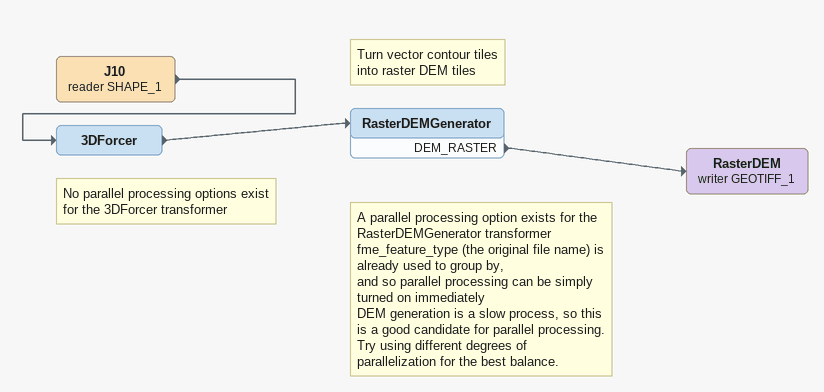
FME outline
J10 (reader SHAPE_1)
    -> 3DForcer
Note: No parallel processing options exist / for the 3DForcer transformer
3DForcer
    -> RasterDEMGenerator
Note: Turn vector contour tiles / into raster DEM tiles
Note: A parallel processing option exists for the RasterDEMGenerator transformer / fme_feature_type (the original file name) is already used to group by, / and so parallel processing can be simply turned on immediately / DEM generation is a slow process, so this is a good candidate for parallel processing. Try using different degrees of parallelization for the best balance.
RasterDEMGenerator
    DEM_RASTER -> RasterDEM (writer GEOTIFF_1)
RasterDEM (writer GEOTIFF_1)
